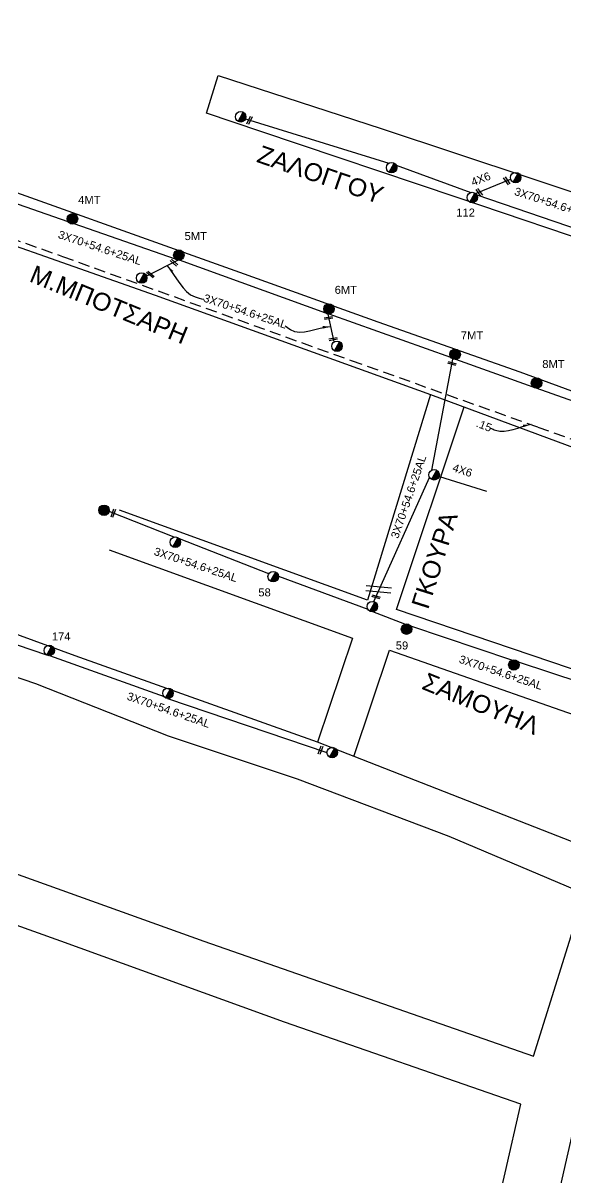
# Model space of a CAD drawing. Header units: millimetres. Extents: x 5016 to 7282, y 2879 to 3911.
# Drawn here: x 5730.1 to 5852.1, y 3244.1 to 3503.7 of the extents above; entities that cross this region are included whole.
import ezdxf

# ---------------------------------------------------------------- set-up
doc = ezdxf.new("R2010")
doc.units = ezdxf.units.MM
doc.linetypes.add('DASHED', pattern=[19.05, 12.7, -6.35])
for name, color, linetype in [('Άγνωστα', 7, 'Continuous'), ('Επιγραφές - Σχήματα', 7, 'Continuous'), ('Μηχανική τομή', 7, 'Continuous'), ('Στύλος Ξύλινος', 7, 'Continuous'), ('Στύλος Ξύλινος @ 1', 7, 'Continuous'), ('Στύλος ΦΜ', 7, 'Continuous'), ('Στύλος ΦΜ @ 1', 7, 'Continuous'), ('Συνεστραμμένα ΧΤ   3x70+54.6+25 AL', 7, 'SYN_LINE'), ('Τομή', 7, 'Continuous'), ('Υπόβαθρο ΔΕΗ', 7, 'Continuous'), ('Υπόγεια καλώδια Παροχών ΧΤ   .15', 7, 'DASHED'), ('Υπόγεια καλώδια Παροχών ΧΤ   4x6', 7, 'DASHED')]:
    doc.layers.add(name, color=color, linetype=linetype)
doc.styles.get("Standard").update_dxf_attribs({"font": 'ARIAL.TTF'})
doc.linetypes.add('SYN_LINE', pattern='A,0.5,-0.0001,["/\\/\\/\\/",Standard,S=0.1,R=0,X=0,Y=-0.05],-0.25', length=0.7501)
doc.dimstyles.new('ISO-25', dxfattribs={"dimtxt": 2.5, "dimasz": 1.8, "dimexe": 1.25, "dimexo": 0.625, "dimtad": 1, "dimtxsty": 'Standard', "dimcen": 1.8, "dimadec": 0, "dimazin": 0, "dimtfac": 1, "dimtmove": 0, "dimatfit": 3, "dimfxl": 1.25, "dimarcsym": 0})

# ---------------------------------------------------------------- blocks, each defined once
blk = doc.blocks.new('ΥΠΑΡΧΩΝ ΤΣΙΜΕΝΤΕΝΙΟΣ ΣΤΥΛΟΣ')
at = {"layer": 'Στύλος ΦΜ'}
blk.add_hatch(color=7, dxfattribs=at).paths.add_polyline_path([(-1.29, -2.28, 0.574793), (2.62, 0, 0.268822), (1.3, 2.27)])
at = {"layer": 'Στύλος ΦΜ', "color": 7}
blk.add_line((-1.29, -2.28), (1.3, 2.27), dxfattribs=at)
blk.add_circle((0, 0), 2.62, dxfattribs=at)
at = {"layer": 'Στύλος ΦΜ', "flags": 4}
for tag, p in [('ΑΡΙΘΜΟΣ', (-4.68, 8.05)), ('ΤΥΠΟΣ', (-4.91, 3.03))]:
    blk.add_attdef(tag, p, '', height=4, dxfattribs=at)
blk = doc.blocks.new('ΥΠΑΡΧΩΝ ΞΥΛΙΝΟΣ ΣΤΥΛΟΣ')
at = {"layer": 'Στύλος Ξύλινος'}
h = blk.add_hatch(color=7, dxfattribs=at)
h.paths.add_polyline_path([(-2.62, 0, 0.270008), (-1.29, -2.28), (1.3, 2.27, 0.576266)])
h.paths.add_polyline_path([(-1.29, -2.28, 0.574793), (2.62, 0, 0.268822), (1.3, 2.27)])
at = {"layer": 'Στύλος Ξύλινος', "color": 7}
blk.add_line((-1.29, -2.28), (1.3, 2.27), dxfattribs=at)
blk.add_circle((0, 0), 2.62, dxfattribs=at)
at = {"layer": 'Στύλος Ξύλινος', "flags": 4}
for tag, p in [('ΑΡΙΘΜΟΣ', (-4.91, 8.6)), ('ΤΥΠΟΣ', (-4.85, 3.39))]:
    blk.add_attdef(tag, p, '', height=4, dxfattribs=at)
blk = doc.blocks.new('ΜΗΧΑΝΙΚΗ ΤΟΜΗ')
at = {"layer": 'Μηχανική τομή', "ltscale": 40}
for p, q in [((-1.89, 0.78), (1.89, 0.78)), ((1.89, 0), (-1.89, 0))]:
    blk.add_line(p, q, dxfattribs=at)
blk = doc.blocks.new('ΤΟΜΗ')
at = {"layer": 'Τομή', "ltscale": 40}
for p, q in [((-5.68, 0), (5.68, 0)), ((5.68, -2.33), (-5.68, -2.33))]:
    blk.add_line(p, q, dxfattribs=at)

msp = doc.modelspace()

# ---------------------------------------------------------------- linework, layer by layer
at = {"layer": 'Άγνωστα', "color": 85, "linetype": 'SYN_LINE', "lineweight": -3, "ltscale": 10}
msp.add_lwpolyline([(5831.81, 3465.39), (5839.68, 3468.65)], dxfattribs=at)
at = {"layer": 'Συνεστραμμένα ΧΤ   3x70+54.6+25 AL', "color": 85, "lineweight": -3, "ltscale": 20}
for points in [[(5780.07, 3482.17), (5812.32, 3472.22)], [(5813.96, 3471.79), (5830.75, 3465.63)], [(5832.08, 3465.07), (5855.3, 3457.14)]]:
    msp.add_lwpolyline(points, dxfattribs=at)
at = {"layer": 'Συνεστραμμένα ΧΤ   3x70+54.6+25 AL', "color": 1, "lineweight": -3, "ltscale": 20}
for points in [[(5740.19, 3459.03), (5714.57, 3467.96)], [(5764.33, 3450.65), (5741.59, 3458.6)], [(5764.92, 3450.38), (5757.82, 3446.84)], [(5798.17, 3438.48), (5765.27, 3450.38)], [(5826.24, 3428.56), (5798.86, 3438.28)], [(5822, 3403.22), (5826.67, 3428.18)], [(5844.76, 3421.88), (5827.34, 3428.07)], [(5869.57, 3413.12), (5845.45, 3421.61)], [(5808.95, 3373.64), (5821.45, 3401.57)]]:
    msp.add_lwpolyline(points, dxfattribs=at)
at = {"layer": 'Συνεστραμμένα ΧΤ   3x70+54.6+25 AL', "color": 1, "lineweight": -3, "ltscale": 5}
msp.add_lwpolyline([(5798.58, 3438.31), (5799.97, 3432.02)], dxfattribs=at)
at = {"layer": 'Συνεστραμμένα ΧΤ   3x70+54.6+25 AL', "color": 5, "lineweight": -3, "ltscale": 20}
for points in [[(5764.02, 3388.13), (5749.41, 3393.9)], [(5785.33, 3379.9), (5765.23, 3387.73)], [(5807.63, 3371.85), (5787.54, 3379.27)], [(5815.91, 3368.57), (5808.69, 3371.35)], [(5839.99, 3360.5), (5817.24, 3368.14)], [(5869.87, 3350.69), (5841.42, 3360.02)]]:
    msp.add_lwpolyline(points, dxfattribs=at)
at = {"layer": 'Συνεστραμμένα ΧΤ   3x70+54.6+25 AL', "color": 133, "lineweight": -3, "ltscale": 20}
for points in [[(5699.68, 3373.82), (5735.37, 3361.64)], [(5736.05, 3361.49), (5761.77, 3352.27)], [(5762.55, 3351.86), (5798.39, 3339.74)]]:
    msp.add_lwpolyline(points, dxfattribs=at)
at = {"layer": 'Υπόβαθρο ΔΕΗ', "lineweight": -3}
for points in [[(5711.7, 3471.64), (5779.76, 3447.33), (5809.83, 3436.53), (5841.75, 3425.32), (5889.03, 3407.91), (5899.31, 3440.36), (5863.14, 3452.49), (5827.69, 3464.48), (5783.55, 3479.35), (5771.33, 3483.5), (5773.94, 3491.91), (5810.61, 3480.05), (5844.23, 3468.83), (5882.41, 3456.08), (5901.82, 3450.04), (5916.5, 3502.67), (5916.5, 3502.67), (5827.67, 3532.74), (5800.11, 3541.77), (5772.39, 3552.18), (5745.34, 3563.55), (5727.99, 3569.6)], [(5821.7, 3420.22), (5807.52, 3373.98), (5751.77, 3394.18)], [(5870.35, 3352.77), (5814.02, 3371.84), (5829.21, 3417.43)], [(5749.42, 3385.27), (5804.11, 3365.44), (5796.23, 3342.01)], [(5804.47, 3338.79), (5812.42, 3362.71), (5867.24, 3343.56)], [(5867.72, 3303.98), (5854.63, 3258.89), (5845.85, 3220.35), (5897.07, 3203.35), (5919.66, 3253.28), (5930.55, 3277.82), (5867.72, 3303.98)]]:
    msp.add_lwpolyline(points, dxfattribs=at)
for points in [[(5821.7, 3420.22), (5885.14, 3396.65), (5858.52, 3317.68), (5796.23, 3342.01), (5741.81, 3361.44), (5708.74, 3373.51), (5682.71, 3381.79), (5657.3, 3388.73), (5639.81, 3392.87), (5634.14, 3394.22), (5640.18, 3424.11), (5645.03, 3456.49), (5647.05, 3483.13), (5660.26, 3478.47), (5703.58, 3462.34), (5759.79, 3442.54)], [(5852.93, 3297.32), (5856.14, 3307.97), (5825.85, 3320.85), (5791.76, 3333.72), (5762.76, 3343.42), (5732.94, 3355.14), (5704.6, 3364.83), (5679.25, 3372.96), (5658.18, 3378.92), (5631.65, 3385.17), (5623.3, 3344.72), (5640.31, 3340.82), (5658.32, 3335.97), (5684.82, 3328.01), (5724.1, 3313.97), (5770.72, 3297.32), (5844.82, 3271.43)]]:
    msp.add_lwpolyline(points, close=True, dxfattribs=at)
msp.add_lwpolyline([(5738.54, 3297.32), (5710.21, 3307.43), (5676.73, 3319.2), (5647.15, 3328.55), (5621.72, 3334.71), (5611.3, 3297.32), (5608.46, 3288.34), (5596.59, 3258.57, 0.234747), (5603.53, 3250.47), (5648.13, 3233.19), (5691.39, 3216.77), (5743.9, 3196.55), (5802.24, 3174.51), (5814.42, 3170.07), (5826.65, 3199.4), (5793.31, 3210.33), (5751.98, 3223.87), (5754.14, 3230.94), (5794.19, 3218.1), (5829.7, 3207.04), (5838.44, 3245.23), (5841.95, 3260.67), (5788.87, 3279.08)], format="xyb", close=True, dxfattribs=at)
at = {"layer": 'Υπόγεια καλώδια Παροχών ΧΤ   .15', "color": 27, "lineweight": -3, "ltscale": 0.2}
msp.add_lwpolyline([(5642.5, 3453.91), (5643.94, 3469.67), (5645.1, 3470.8), (5646.24, 3484.27), (5651.65, 3482.35), (5738.92, 3451.25), (5803.83, 3427.86), (5845.82, 3412.9), (5883.49, 3399.24)], dxfattribs=at)
at = {"layer": 'Υπόγεια καλώδια Παροχών ΧΤ   4x6', "color": 7, "linetype": 'SYN_LINE', "lineweight": -3, "ltscale": 15}
msp.add_line((5822.48, 3402.15), (5834.29, 3398.46), dxfattribs=at)

# ---------------------------------------------------------------- block references
at = {"layer": 'Μηχανική τομή', "lineweight": -3}
for p, xscale, yscale, zscale, rotation in [((5780.82, 3481.95), 0.4999999999999431, 0.4999999999999431, 0.4999999999999431, 243.7711648505813), ((5838.98, 3468.37), 0.4999999999999623, 0.4999999999999623, 0.4999999999999623, 125.4584778082236), ((5832.78, 3465.79), 0.4999999999999623, 0.4999999999999623, 0.4999999999999623, 125.4584778082236), ((5764.13, 3449.99), 0.499999999999937, 0.499999999999937, 0.499999999999937, 139.3017908244072), ((5758.82, 3447.34), 0.499999999999937, 0.499999999999937, 0.499999999999937, 139.3017908244072), ((5798.73, 3437.61), 0.4999999999999659, 0.4999999999999659, 0.4999999999999659, 189.999067450268), ((5799.78, 3432.86), 0.4999999999999659, 0.4999999999999659, 0.4999999999999659, 189.999067450268), ((5826.57, 3427.4), 0.4999999999997242, 0.4999999999997242, 0.4999999999997242, 163.6064413830408), ((5750.17, 3393.6), 0.4999999999997563, 0.4999999999997563, 0.4999999999997563, 250.0283012664212), ((5809.46, 3374.9), 0.4999999999997242, 0.4999999999997242, 0.4999999999997242, 163.6064413830408), ((5797.1, 3340.18), 0.4999999999999274, 0.4999999999999274, 0.4999999999999274, 69.52911085228503)]:
    msp.add_blockref('ΜΗΧΑΝΙΚΗ ΤΟΜΗ', p, dxfattribs=dict(at, xscale=xscale, yscale=yscale, zscale=zscale, rotation=rotation))
at = {"layer": 'Στύλος Ξύλινος @ 1', "lineweight": -3, "ltscale": 40}
ref = msp.add_blockref('ΥΠΑΡΧΩΝ ΞΥΛΙΝΟΣ ΣΤΥΛΟΣ', (5741.17, 3459.7), dxfattribs=dict(at, xscale=0.4499999999998181, yscale=0.4499999999998181, zscale=0.4499999999998181))
ref.add_attrib('ΤΥΠΟΣ', '4MT', (5742.46, 3463.08), dxfattribs={"layer": 'Στύλος Ξύλινος', "height": 1.8, "flags": 4})
ref = msp.add_blockref('ΥΠΑΡΧΩΝ ΞΥΛΙΝΟΣ ΣΤΥΛΟΣ', (5765.09, 3451.55), dxfattribs=dict(at, xscale=0.4499999999998181, yscale=0.4499999999998181, zscale=0.4499999999998181))
ref.add_attrib('ΤΥΠΟΣ', '5MT', (5766.38, 3454.93), dxfattribs={"layer": 'Στύλος Ξύλινος', "height": 1.8, "flags": 4})
ref = msp.add_blockref('ΥΠΑΡΧΩΝ ΞΥΛΙΝΟΣ ΣΤΥΛΟΣ', (5798.84, 3439.45), dxfattribs=dict(at, xscale=0.4499999999998181, yscale=0.4499999999998181, zscale=0.4499999999998181))
ref.add_attrib('ΤΥΠΟΣ', '6MT', (5800.13, 3442.84), dxfattribs={"layer": 'Στύλος Ξύλινος', "height": 1.8, "flags": 4})
ref = msp.add_blockref('ΥΠΑΡΧΩΝ ΞΥΛΙΝΟΣ ΣΤΥΛΟΣ', (5827.2, 3429.24), dxfattribs=dict(at, xscale=0.4499999999998181, yscale=0.4499999999998181, zscale=0.4499999999998181))
ref.add_attrib('ΤΥΠΟΣ', '7MT', (5828.49, 3432.62), dxfattribs={"layer": 'Στύλος Ξύλινος', "height": 1.8, "flags": 4})
ref = msp.add_blockref('ΥΠΑΡΧΩΝ ΞΥΛΙΝΟΣ ΣΤΥΛΟΣ', (5845.51, 3422.79), dxfattribs=dict(at, xscale=0.4499999999998181, yscale=0.4499999999998181, zscale=0.4499999999998181))
ref.add_attrib('ΤΥΠΟΣ', '8MT', (5846.8, 3426.17), dxfattribs={"layer": 'Στύλος Ξύλινος', "height": 1.8, "flags": 4})
at = {"layer": 'Στύλος Ξύλινος @ 1', "lineweight": -3, "ltscale": 40, "xscale": 0.4499999999998181, "yscale": 0.4499999999998181, "zscale": 0.4499999999998181}
for p in [(5748.27, 3394.18), (5840.42, 3359.4)]:
    msp.add_blockref('ΥΠΑΡΧΩΝ ΞΥΛΙΝΟΣ ΣΤΥΛΟΣ', p, dxfattribs=at)
at = {"layer": 'Στύλος Ξύλινος @ 1', "lineweight": -3, "ltscale": 40}
ref = msp.add_blockref('ΥΠΑΡΧΩΝ ΞΥΛΙΝΟΣ ΣΤΥΛΟΣ', (5816.29, 3367.45), dxfattribs=dict(at, xscale=0.4499999999998181, yscale=0.4499999999998181, zscale=0.4499999999998181))
ref.add_attrib('ΤΥΠΟΣ', '59', (5813.86, 3362.88), dxfattribs={"layer": 'Στύλος Ξύλινος', "height": 1.8, "flags": 4})
at = {"layer": 'Στύλος ΦΜ @ 1', "lineweight": -3, "ltscale": 40, "xscale": 0.4499999999998181, "yscale": 0.4499999999998181, "zscale": 0.4499999999998181}
for p in [(5779, 3482.65), (5812.93, 3471.22), (5840.81, 3468.98), (5756.73, 3446.41), (5800.65, 3431.06), (5822.48, 3402.15), (5764.31, 3386.99), (5808.6, 3372.52), (5762.66, 3353.03), (5799.57, 3339.71)]:
    msp.add_blockref('ΥΠΑΡΧΩΝ ΤΣΙΜΕΝΤΕΝΙΟΣ ΣΤΥΛΟΣ', p, dxfattribs=at)
at = {"layer": 'Στύλος ΦΜ @ 1', "lineweight": -3, "ltscale": 40}
ref = msp.add_blockref('ΥΠΑΡΧΩΝ ΤΣΙΜΕΝΤΕΝΙΟΣ ΣΤΥΛΟΣ', (5831.06, 3464.49), dxfattribs=dict(at, xscale=0.4499999999998181, yscale=0.4499999999998181, zscale=0.4499999999998181))
ref.add_attrib('ΤΥΠΟΣ', '112', (5827.46, 3460.22), dxfattribs={"layer": 'Στύλος ΦΜ', "height": 1.8, "flags": 4})
ref = msp.add_blockref('ΥΠΑΡΧΩΝ ΤΣΙΜΕΝΤΕΝΙΟΣ ΣΤΥΛΟΣ', (5786.31, 3379.25), dxfattribs=dict(at, xscale=0.4499999999998181, yscale=0.4499999999998181, zscale=0.4499999999998181))
ref.add_attrib('ΤΥΠΟΣ', '58', (5782.96, 3374.81), dxfattribs={"layer": 'Στύλος ΦΜ', "height": 1.8, "flags": 4})
ref = msp.add_blockref('ΥΠΑΡΧΩΝ ΤΣΙΜΕΝΤΕΝΙΟΣ ΣΤΥΛΟΣ', (5735.96, 3362.66), dxfattribs=dict(at, xscale=0.4499999999998181, yscale=0.4499999999998181, zscale=0.4499999999998181))
ref.add_attrib('ΤΥΠΟΣ', '174', (5736.54, 3364.91), dxfattribs={"layer": 'Στύλος ΦΜ', "height": 1.8, "flags": 4})
at = {"layer": 'Τομή', "lineweight": -3, "xscale": 0.4999999999996471, "yscale": 0.4999999999996471, "zscale": 0.4999999999996471, "rotation": 174.4563608910798}
msp.add_blockref('ΤΟΜΗ', (5809.93, 3375.82), dxfattribs=at)

# ---------------------------------------------------------------- texts
at = {"layer": 'Επιγραφές - Σχήματα', "color": 7, "lineweight": -3, "width": 168.3718, "attachment_point": 1}
for s, insert, char_height, rotation in [('ΖΑΛΟΓΓΟΥ', (5783.66, 3476.34), 4, 341.0124), ('4X6', (5830.56, 3468.71), 1.8, 21.0081), ('Μ.ΜΠΟΤΣΑΡΗ', (5732.76, 3449.41), 4, 337.6627), ('ΓΚΟΥΡΑ', (5817.31, 3372.92), 4, 72.4274), ('ΣΑΜΟΥΗΛ', (5820.96, 3357.8), 4, 337.6627)]:
    msp.add_mtext(s, dxfattribs=dict(at, insert=insert, char_height=char_height, rotation=rotation))
at = {"layer": 'Συνεστραμμένα ΧΤ   3x70+54.6+25 AL', "color": 7, "lineweight": -3, "char_height": 1.8, "attachment_point": 1}
for s, insert, width, rotation in [('3X70+54.6+25AL', (5840.91, 3466.85), 168.3718, 341.8341), ('3X70+54.6+25AL', (5738.36, 3457.15), 168.3718, 341.5928), ('3X70+54.6+25AL', (5771.02, 3442.87), 168.3718, 341.5928), ('3X70+54.6+25AL', (5812.69, 3388.26), 168.3718, 70.9829), ('4X6', (5827.02, 3404.72), 7.6992, 341.5928), ('3X70+54.6+25AL', (5759.9, 3385.9), 168.3718, 341.5928), ('3X70+54.6+25AL', (5828.49, 3361.65), 168.3718, 341.5928), ('3X70+54.6+25AL', (5753.85, 3353.34), 168.3718, 340.8261)]:
    msp.add_mtext(s, dxfattribs=dict(at, insert=insert, width=width, rotation=rotation))
at = {"layer": 'Υπόγεια καλώδια Παροχών ΧΤ   .15', "color": 7, "lineweight": -3, "insert": (5832.42, 3414.7), "char_height": 1.8, "width": 168.3718, "attachment_point": 1, "rotation": 338.9112}
msp.add_mtext('.15', dxfattribs=at)

# ---------------------------------------------------------------- leaders
at = {"layer": 'Επιγραφές - Σχήματα', "lineweight": -3, "path_type": 1}
for points in [[(5762.43, 3449.14), (5768.74, 3442.14), (5770.68, 3441.62)], [(5799.21, 3435.46), (5790.16, 3434.75), (5788.96, 3435.67)], [(5844.27, 3413.45), (5836.28, 3412.11), (5835.22, 3412.58)]]:
    msp.add_leader(points, dimstyle='ISO-25', override={"dimgap": 0.625, "dimtad": 0}, dxfattribs=at)

doc.saveas('drawing.dxf')
